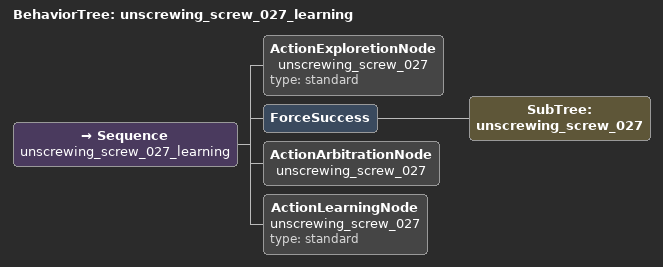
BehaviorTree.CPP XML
<?xml version="1.0"?>
<root BTCPP_format="4">
  <BehaviorTree ID="unscrewing_screw_027_learning">
    <Sequence name="unscrewing_screw_027_learning">

      <ActionExploretionNode name="unscrewing_screw_027" type="standard"/>
      <ForceSuccess>
        <SubTree ID='unscrewing_screw_027'/>
      </ForceSuccess>
      <ActionArbitrationNode name="unscrewing_screw_027"/>
      <ActionLearningNode    name="unscrewing_screw_027" type="standard"/>

    </Sequence>
  </BehaviorTree>
</root>
